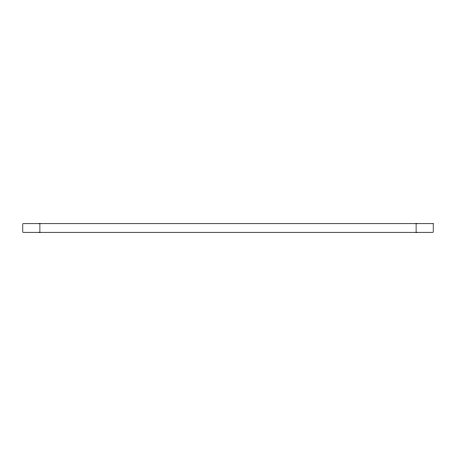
<?xml version="1.0" encoding="UTF-8"?>
<svg xmlns="http://www.w3.org/2000/svg" width="456" height="456" viewBox="0 0 456 456"><rect width="100%" height="100%" fill="white"/><g stroke="black" fill="none" stroke-linecap="round" stroke-linejoin="round"><path stroke-width="0.68" d="M416.1 223.725L416.1 232.275M39.9 223.725L39.9 232.275M433.2 223.725L22.8 223.725L22.8 232.275L433.2 232.275L433.2 223.725"/></g></svg>
